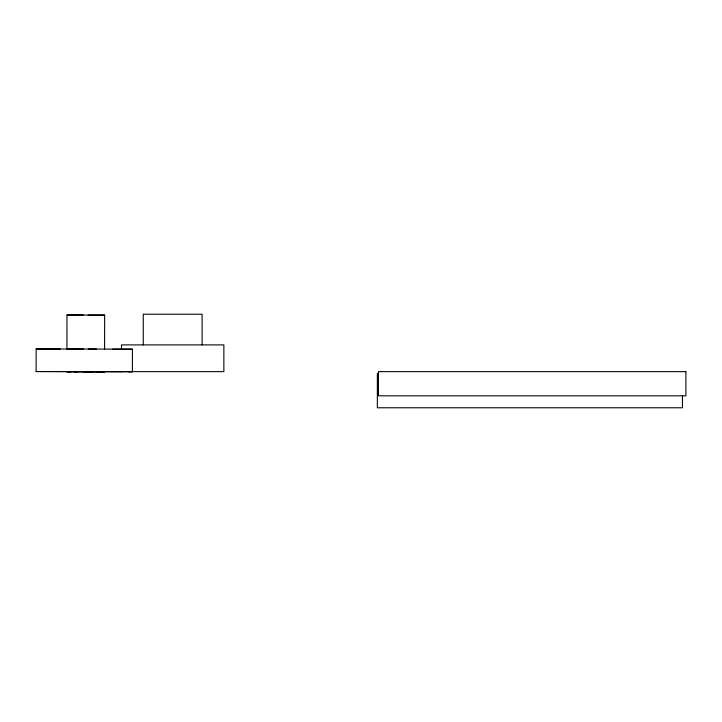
<?xml version="1.0" encoding="UTF-8"?>
<svg xmlns="http://www.w3.org/2000/svg" width="722" height="722" viewBox="0 0 722 722"><rect width="100%" height="100%" fill="white"/><g stroke="black" fill="none" stroke-linecap="round" stroke-linejoin="round"><path stroke-width="1.08" d="M76.604 371.677L36.1 371.532L36.154 348.979L83.463 349.051M83.544 315.054L67.002 315.045L66.929 349.051L78.671 349.042M104.591 349.123L104.663 315.117L67.002 315.045M128.435 371.758L132.388 371.731L132.433 349.177L79.303 349.006M104.663 315.117L88.129 315.117M132.433 349.177L112.686 349.204M36.1 371.532L79.249 371.55M121.495 371.631L223.865 371.631L223.865 344.899L121.495 344.899L121.495 349.358M70.774 371.794L66.929 371.803L88.003 371.875M121.819 371.758L74.303 371.803M97.109 371.893L104.537 371.884L88.364 371.83M83.418 371.812L92.795 371.884M88.418 349.069L96.387 349.087M60.242 349.087L36.154 348.979M91.884 371.577L132.388 371.731M682.471 395.548L682.471 407.777L377.353 407.777L377.353 373.319M202.106 344.899L202.106 314.223L143.254 314.223L143.254 344.899M685.9 371.631L378.454 371.631L378.454 395.818L685.9 395.818L685.9 371.631"/></g></svg>
